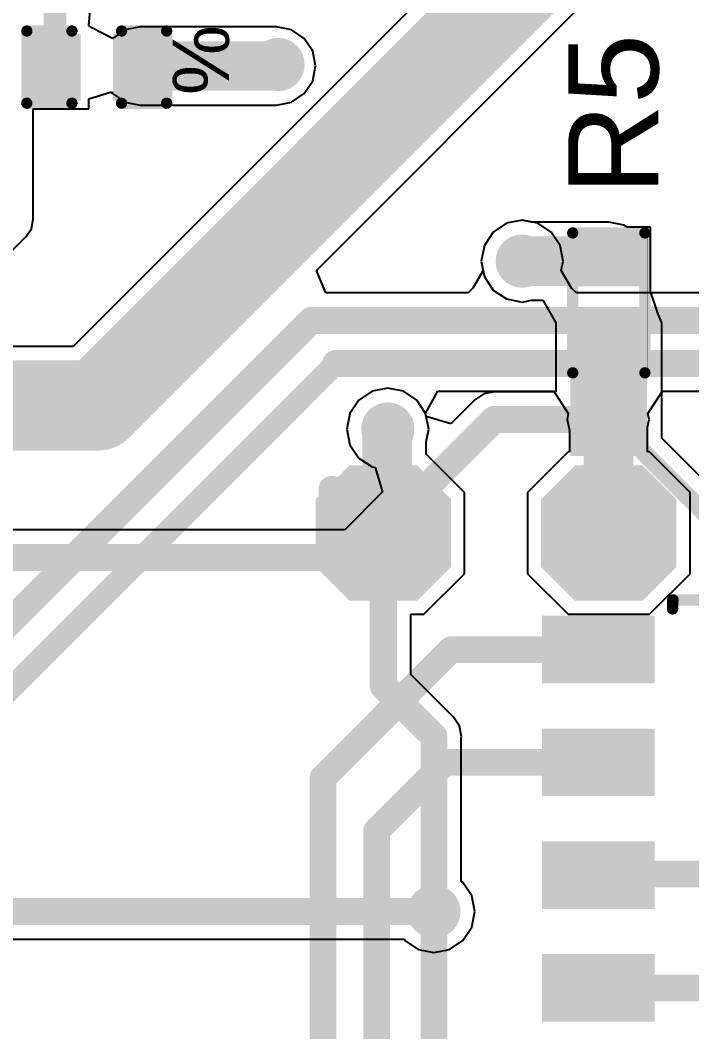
# Model space of a CAD drawing. Header units: millimetres. Extents: x -0.15 to 3.79, y -0.54 to 3.26.
# Drawn here: x 2.486 to 2.7838, y 1.9547 to 2.4031 of the extents above; entities that cross this region are included whole.
import ezdxf

# ---------------------------------------------------------------- set-up
doc = ezdxf.new("R2010")
doc.units = ezdxf.units.MM
doc.header["$MEASUREMENT"] = 0
for name, color, linetype in [('BottomLayer', 5, 'Continuous'), ('BottomPaste', 16, 'Continuous'), ('BottomSolder', 6, 'Continuous'), ('TopLayer', 1, 'Continuous'), ('TopOverlay', 2, 'Continuous'), ('TopPaste', 8, 'Continuous'), ('TopSolder', 216, 'Continuous'), ('ViaHoleLayer', 16, 'Continuous')]:
    doc.layers.add(name, color=color, linetype=linetype)
doc.styles.add('Arial', font='', dxfattribs={"height": 0.2})
doc.styles.get('Arial').set_extended_font_data('Arial')

# ---------------------------------------------------------------- blocks, each defined once
blk = doc.blocks.new('16_SOIC_71')
at = {"layer": 'TopLayer'}
for points in [[(-0.025, 0.01496065), (0.025, 0.01496065), (0.025, -0.01496065), (-0.025, -0.01496065)], [(0.2001968, 0.01496065), (0.2501968, 0.01496065), (0.2501968, -0.01496065), (0.2001968, -0.01496065)], [(-0.025, -0.03503935), (0.025, -0.03503935), (0.025, -0.06496065), (-0.025, -0.06496065)], [(0.2001968, -0.03503935), (0.2501968, -0.03503935), (0.2501968, -0.06496065), (0.2001968, -0.06496065)], [(-0.025, -0.08503935), (0.025, -0.08503935), (0.025, -0.11496065), (-0.025, -0.11496065)], [(0.2001968, -0.08503935), (0.2501968, -0.08503935), (0.2501968, -0.11496065), (0.2001968, -0.11496065)], [(-0.025, -0.13503935), (0.025, -0.13503935), (0.025, -0.16496065), (-0.025, -0.16496065)], [(0.2001968, -0.13503935), (0.2501968, -0.13503935), (0.2501968, -0.16496065), (0.2001968, -0.16496065)], [(-0.025, -0.18503935), (0.025, -0.18503935), (0.025, -0.21496065), (-0.025, -0.21496065)], [(0.2001968, -0.18503935), (0.2501968, -0.18503935), (0.2501968, -0.21496065), (0.2001968, -0.21496065)], [(-0.025, -0.23503935), (0.025, -0.23503935), (0.025, -0.26496065), (-0.025, -0.26496065)], [(0.2001968, -0.23503935), (0.2501968, -0.23503935), (0.2501968, -0.26496065), (0.2001968, -0.26496065)], [(-0.025, -0.28503935), (0.025, -0.28503935), (0.025, -0.31496065), (-0.025, -0.31496065)], [(0.2001968, -0.28503935), (0.2501968, -0.28503935), (0.2501968, -0.31496065), (0.2001968, -0.31496065)], [(-0.025, -0.33503935), (0.025, -0.33503935), (0.025, -0.36496065), (-0.025, -0.36496065)], [(0.2001968, -0.33503935), (0.2501968, -0.33503935), (0.2501968, -0.36496065), (0.2001968, -0.36496065)]]:
    blk.add_hatch(color=1, dxfattribs=at).paths.add_polyline_path(points)
at = {"layer": 'TopOverlay'}
blk.add_hatch(color=2, dxfattribs=at).paths.add_polyline_path([(0.029, -0.01), (0.04, -0.01), (0.04, 0.008), (0.029, 0.008)])
at = {"layer": 'TopPaste'}
for points in [[(-0.025, 0.01496065), (0.025, 0.01496065), (0.025, -0.01496065), (-0.025, -0.01496065)], [(0.2001968, 0.01496065), (0.2501968, 0.01496065), (0.2501968, -0.01496065), (0.2001968, -0.01496065)], [(-0.025, -0.03503935), (0.025, -0.03503935), (0.025, -0.06496065), (-0.025, -0.06496065)], [(0.2001968, -0.03503935), (0.2501968, -0.03503935), (0.2501968, -0.06496065), (0.2001968, -0.06496065)], [(-0.025, -0.08503935), (0.025, -0.08503935), (0.025, -0.11496065), (-0.025, -0.11496065)], [(0.2001968, -0.08503935), (0.2501968, -0.08503935), (0.2501968, -0.11496065), (0.2001968, -0.11496065)], [(-0.025, -0.13503935), (0.025, -0.13503935), (0.025, -0.16496065), (-0.025, -0.16496065)], [(0.2001968, -0.13503935), (0.2501968, -0.13503935), (0.2501968, -0.16496065), (0.2001968, -0.16496065)], [(-0.025, -0.18503935), (0.025, -0.18503935), (0.025, -0.21496065), (-0.025, -0.21496065)], [(0.2001968, -0.18503935), (0.2501968, -0.18503935), (0.2501968, -0.21496065), (0.2001968, -0.21496065)], [(-0.025, -0.23503935), (0.025, -0.23503935), (0.025, -0.26496065), (-0.025, -0.26496065)], [(0.2001968, -0.23503935), (0.2501968, -0.23503935), (0.2501968, -0.26496065), (0.2001968, -0.26496065)], [(-0.025, -0.28503935), (0.025, -0.28503935), (0.025, -0.31496065), (-0.025, -0.31496065)], [(0.2001968, -0.28503935), (0.2501968, -0.28503935), (0.2501968, -0.31496065), (0.2001968, -0.31496065)], [(-0.025, -0.33503935), (0.025, -0.33503935), (0.025, -0.36496065), (-0.025, -0.36496065)], [(0.2001968, -0.33503935), (0.2501968, -0.33503935), (0.2501968, -0.36496065), (0.2001968, -0.36496065)]]:
    blk.add_hatch(color=8, dxfattribs=at).paths.add_polyline_path(points)
at = {"layer": 'TopSolder'}
for points in [[(-0.025, 0.01496065), (0.025, 0.01496065), (0.025, -0.01496065), (-0.025, -0.01496065)], [(0.2001968, 0.01496065), (0.2501968, 0.01496065), (0.2501968, -0.01496065), (0.2001968, -0.01496065)], [(-0.025, -0.03503935), (0.025, -0.03503935), (0.025, -0.06496065), (-0.025, -0.06496065)], [(0.2001968, -0.03503935), (0.2501968, -0.03503935), (0.2501968, -0.06496065), (0.2001968, -0.06496065)], [(-0.025, -0.08503935), (0.025, -0.08503935), (0.025, -0.11496065), (-0.025, -0.11496065)], [(0.2001968, -0.08503935), (0.2501968, -0.08503935), (0.2501968, -0.11496065), (0.2001968, -0.11496065)], [(-0.025, -0.13503935), (0.025, -0.13503935), (0.025, -0.16496065), (-0.025, -0.16496065)], [(0.2001968, -0.13503935), (0.2501968, -0.13503935), (0.2501968, -0.16496065), (0.2001968, -0.16496065)], [(-0.025, -0.18503935), (0.025, -0.18503935), (0.025, -0.21496065), (-0.025, -0.21496065)], [(0.2001968, -0.18503935), (0.2501968, -0.18503935), (0.2501968, -0.21496065), (0.2001968, -0.21496065)], [(-0.025, -0.23503935), (0.025, -0.23503935), (0.025, -0.26496065), (-0.025, -0.26496065)], [(0.2001968, -0.23503935), (0.2501968, -0.23503935), (0.2501968, -0.26496065), (0.2001968, -0.26496065)], [(-0.025, -0.28503935), (0.025, -0.28503935), (0.025, -0.31496065), (-0.025, -0.31496065)], [(0.2001968, -0.28503935), (0.2501968, -0.28503935), (0.2501968, -0.31496065), (0.2001968, -0.31496065)], [(-0.025, -0.33503935), (0.025, -0.33503935), (0.025, -0.36496065), (-0.025, -0.36496065)], [(0.2001968, -0.33503935), (0.2501968, -0.33503935), (0.2501968, -0.36496065), (0.2001968, -0.36496065)]]:
    blk.add_hatch(color=216, dxfattribs=at).paths.add_polyline_path(points)
at = {"layer": 'TopOverlay'}
for points, const_width in [([(0.033, 0.022), (0.033, 0.018)], 0.005), ([(0.192, 0.022), (0.033, 0.022)], 0.005), ([(0.1921968, 0.021937), (0.1921968, 0.018)], 0.005), ([(-0.031, 0.001), (-0.036, 0.006)], 0.007874), ([(-0.036, 0.006), (-0.036, -0.004)], 0.007874), ([(-0.031, 0.001), (-0.036, -0.004)], 0.007874), ([(0.033, -0.368), (0.033, -0.372)], 0.005), ([(0.1921968, -0.368), (0.1921968, -0.371937)], 0.005), ([(0.192, -0.372), (0.033, -0.372)], 0.005)]:
    blk.add_lwpolyline(points, dxfattribs=dict(at, const_width=const_width))
for points, const_width in [([(0.03175, 0.022, 1), (0.03425, 0.022, 1)], 0.0025), ([(0.03175, 0.022, 1), (0.03425, 0.022, 1)], 0.0025), ([(0.19075, 0.022, 1), (0.19325, 0.022, 1)], 0.0025), ([(0.1909468, 0.021937, 1), (0.1934468, 0.021937, 1)], 0.0025), ([(0.03175, 0.018, 1), (0.03425, 0.018, 1)], 0.0025), ([(0.1909468, 0.018, 1), (0.1934468, 0.018, 1)], 0.0025), ([(-0.0379685, 0.006, 1), (-0.0340315, 0.006, 1)], 0.003937), ([(-0.0379685, 0.006, 1), (-0.0340315, 0.006, 1)], 0.003937), ([(-0.0329685, 0.001, 1), (-0.0290315, 0.001, 1)], 0.003937), ([(-0.0329685, 0.001, 1), (-0.0290315, 0.001, 1)], 0.003937), ([(-0.0379685, -0.004, 1), (-0.0340315, -0.004, 1)], 0.003937), ([(-0.0379685, -0.004, 1), (-0.0340315, -0.004, 1)], 0.003937), ([(0.03175, -0.368, 1), (0.03425, -0.368, 1)], 0.0025), ([(0.1909468, -0.368, 1), (0.1934468, -0.368, 1)], 0.0025), ([(0.03175, -0.372, 1), (0.03425, -0.372, 1)], 0.0025), ([(0.03175, -0.372, 1), (0.03425, -0.372, 1)], 0.0025), ([(0.19075, -0.372, 1), (0.19325, -0.372, 1)], 0.0025), ([(0.1909468, -0.371937, 1), (0.1934468, -0.371937, 1)], 0.0025)]:
    blk.add_lwpolyline(points, format="xyb", close=True, dxfattribs=dict(at, const_width=const_width))
blk = doc.blocks.new('R___0402_109')
at = {"layer": 'TopLayer'}
for points in [[(-0.0275, -0.0125), (-0.0275, 0.0125), (-0.009499999999999998, 0.0125), (-0.009500000000000001, -0.0125)], [(0.009499999999999998, -0.0125), (0.009500000000000001, 0.0125), (0.0275, 0.0125), (0.0275, -0.0125)]]:
    blk.add_hatch(color=1, dxfattribs=at).paths.add_polyline_path(points)
at = {"layer": 'TopPaste'}
for points in [[(-0.0275, -0.0125), (-0.0275, 0.0125), (-0.009499999999999998, 0.0125), (-0.009500000000000001, -0.0125)], [(0.009499999999999998, -0.0125), (0.009500000000000001, 0.0125), (0.0275, 0.0125), (0.0275, -0.0125)]]:
    blk.add_hatch(color=8, dxfattribs=at).paths.add_polyline_path(points)
at = {"layer": 'TopSolder'}
for points in [[(-0.0296654, -0.0146654), (-0.0296654, 0.0146654), (-0.007334599999999998, 0.0146654), (-0.007334600000000002, -0.0146654)], [(0.007334599999999998, -0.0146654), (0.007334600000000002, 0.0146654), (0.0296654, 0.0146654), (0.0296654, -0.0146654)]]:
    blk.add_hatch(color=216, dxfattribs=at).paths.add_polyline_path(points)
at = {"layer": 'TopOverlay'}
for points, const_width in [([(-0.031, 0.016), (-0.031, -0.016)], 0.005), ([(-0.031, 0.016), (0.031, 0.016)], 0.005), ([(0.031, 0.016), (0.031, -0.016)], 0.005), ([(-0.031, -0.016), (0.031, -0.016)], 0.005), ([(-0.032, -0.017), (0.032, -0.017)], 0.000127)]:
    blk.add_lwpolyline(points, dxfattribs=dict(at, const_width=const_width))
for points, const_width in [([(-0.03225, 0.016, 1), (-0.02975, 0.016, 1)], 0.0025), ([(-0.03225, 0.016, 1), (-0.02975, 0.016, 1)], 0.0025), ([(0.02975, 0.016, 1), (0.03225, 0.016, 1)], 0.0025), ([(0.02975, 0.016, 1), (0.03225, 0.016, 1)], 0.0025), ([(-0.03225, -0.016, 1), (-0.02975, -0.016, 1)], 0.0025), ([(-0.03225, -0.016, 1), (-0.02975, -0.016, 1)], 0.0025), ([(-0.0320317, -0.017, 1), (-0.0319683, -0.017, 1)], 6.35e-05), ([(0.02975, -0.016, 1), (0.03225, -0.016, 1)], 0.0025), ([(0.02975, -0.016, 1), (0.03225, -0.016, 1)], 0.0025), ([(0.0319683, -0.017, 1), (0.0320317, -0.017, 1)], 6.35e-05)]:
    blk.add_lwpolyline(points, format="xyb", close=True, dxfattribs=dict(at, const_width=const_width))
blk = doc.blocks.new('T__________B_131')
at = {"layer": 'BottomLayer'}
blk.add_hatch(color=5, dxfattribs=at).paths.add_polyline_path([(0.015, 0.03), (-0.015, 0.03), (-0.03, 0.015), (-0.03, -0.015), (-0.015, -0.03), (0.015, -0.03), (0.03, -0.015), (0.03, 0.015)])
at = {"layer": 'BottomPaste'}
blk.add_hatch(color=16, dxfattribs=at).paths.add_polyline_path([(0.015, 0.03), (-0.015, 0.03), (-0.03, 0.015), (-0.03, -0.015), (-0.015, -0.03), (0.015, -0.03), (0.03, -0.015), (0.03, 0.015)])
at = {"layer": 'BottomSolder'}
blk.add_hatch(color=6, dxfattribs=at).paths.add_polyline_path([(0.015, 0.03), (-0.015, 0.03), (-0.03, 0.015), (-0.03, -0.015), (-0.015, -0.03), (0.015, -0.03), (0.03, -0.015), (0.03, 0.015)])
blk = doc.blocks.new('T__________B_136')
at = {"layer": 'BottomLayer'}
blk.add_hatch(color=5, dxfattribs=at).paths.add_polyline_path([(0.015, 0.03), (-0.015, 0.03), (-0.03, 0.015), (-0.03, -0.015), (-0.015, -0.03), (0.015, -0.03), (0.03, -0.015), (0.03, 0.015)])
at = {"layer": 'BottomPaste'}
blk.add_hatch(color=16, dxfattribs=at).paths.add_polyline_path([(0.015, 0.03), (-0.015, 0.03), (-0.03, 0.015), (-0.03, -0.015), (-0.015, -0.03), (0.015, -0.03), (0.03, -0.015), (0.03, 0.015)])
at = {"layer": 'BottomSolder'}
blk.add_hatch(color=6, dxfattribs=at).paths.add_polyline_path([(0.015, 0.03), (-0.015, 0.03), (-0.03, 0.015), (-0.03, -0.015), (-0.015, -0.03), (0.015, -0.03), (0.03, -0.015), (0.03, 0.015)])
blk = doc.blocks.new('C___0402_163')
at = {"layer": 'TopLayer'}
for points in [[(-0.0275, -0.0125), (-0.0275, 0.0125), (-0.009499999999999998, 0.0125), (-0.009500000000000001, -0.0125)], [(0.009499999999999998, -0.0125), (0.009500000000000001, 0.0125), (0.0275, 0.0125), (0.0275, -0.0125)]]:
    blk.add_hatch(color=1, dxfattribs=at).paths.add_polyline_path(points)
at = {"layer": 'TopPaste'}
for points in [[(-0.0275, -0.0125), (-0.0275, 0.0125), (-0.009499999999999998, 0.0125), (-0.009500000000000001, -0.0125)], [(0.009499999999999998, -0.0125), (0.009500000000000001, 0.0125), (0.0275, 0.0125), (0.0275, -0.0125)]]:
    blk.add_hatch(color=8, dxfattribs=at).paths.add_polyline_path(points)
at = {"layer": 'TopSolder'}
for points in [[(-0.0298622, -0.0148622), (-0.0298622, 0.0148622), (-0.007137799999999999, 0.0148622), (-0.007137800000000001, -0.0148622)], [(0.007137799999999999, -0.0148622), (0.007137800000000001, 0.0148622), (0.0298622, 0.0148622), (0.0298622, -0.0148622)]]:
    blk.add_hatch(color=216, dxfattribs=at).paths.add_polyline_path(points)
at = {"layer": 'TopOverlay', "const_width": 0.005}
for points in [[(-0.011, 0.016), (-0.031, 0.016)], [(-0.031, 0.016), (-0.031, -0.016)], [(0.031, 0.016), (0.011, 0.016)], [(0.031, 0.016), (0.031, -0.016)], [(-0.011, -0.016), (-0.031, -0.016)], [(0.031, -0.016), (0.011, -0.016)]]:
    blk.add_lwpolyline(points, dxfattribs=at)
at = {"layer": 'TopOverlay', "const_width": 0.0025}
for points in [[(-0.03225, 0.016, 1), (-0.02975, 0.016, 1)], [(-0.03225, 0.016, 1), (-0.02975, 0.016, 1)], [(-0.01225, 0.016, 1), (-0.00975, 0.016, 1)], [(0.00975, 0.016, 1), (0.01225, 0.016, 1)], [(0.02975, 0.016, 1), (0.03225, 0.016, 1)], [(0.02975, 0.016, 1), (0.03225, 0.016, 1)], [(-0.03225, -0.016, 1), (-0.02975, -0.016, 1)], [(-0.03225, -0.016, 1), (-0.02975, -0.016, 1)], [(-0.01225, -0.016, 1), (-0.00975, -0.016, 1)], [(0.00975, -0.016, 1), (0.01225, -0.016, 1)], [(0.02975, -0.016, 1), (0.03225, -0.016, 1)], [(0.02975, -0.016, 1), (0.03225, -0.016, 1)]]:
    blk.add_lwpolyline(points, format="xyb", close=True, dxfattribs=at)

msp = doc.modelspace()

# ---------------------------------------------------------------- hatches: boundary and pattern name
at = {"layer": 'BottomLayer'}
h = msp.add_hatch(color=5, dxfattribs=at)
edge = h.paths.add_edge_path()
edge.add_arc((2.6003105, 2.3835025), 0.011811, 0, 360)
h = msp.add_hatch(color=5, dxfattribs=at)
edge = h.paths.add_edge_path()
edge.add_arc((2.7085887, 2.2963435), 0.011811, 0, 360)
h = msp.add_hatch(color=5, dxfattribs=at)
edge = h.paths.add_edge_path()
edge.add_arc((2.7466897, 2.226189), 0.011811, 0, 360)
h = msp.add_hatch(color=5, dxfattribs=at)
edge = h.paths.add_edge_path()
edge.add_arc((2.649, 2.221912), 0.011811, 0, 360)
h = msp.add_hatch(color=5, dxfattribs=at)
edge = h.paths.add_edge_path()
edge.add_arc((2.6694468, 2.008), 0.011811, 0, 360)
at = {"layer": 'BottomSolder'}
h = msp.add_hatch(color=6, dxfattribs=at)
edge = h.paths.add_edge_path()
edge.add_arc((2.6003105, 2.3835025), 0.0059055, 0, 360)
h = msp.add_hatch(color=6, dxfattribs=at)
edge = h.paths.add_edge_path()
edge.add_arc((2.7085887, 2.2963435), 0.0059055, 0, 360)
h = msp.add_hatch(color=6, dxfattribs=at)
edge = h.paths.add_edge_path()
edge.add_arc((2.7466897, 2.226189), 0.0059055, 0, 360)
h = msp.add_hatch(color=6, dxfattribs=at)
edge = h.paths.add_edge_path()
edge.add_arc((2.649, 2.221912), 0.0059055, 0, 360)
h = msp.add_hatch(color=6, dxfattribs=at)
edge = h.paths.add_edge_path()
edge.add_arc((2.6694468, 2.008), 0.0059055, 0, 360)
at = {"layer": 'TopLayer'}
h = msp.add_hatch(color=1, dxfattribs=at)
edge = h.paths.add_edge_path()
edge.add_arc((2.6003105, 2.3835025), 0.011811, 0, 360)
h = msp.add_hatch(color=1, dxfattribs=at)
edge = h.paths.add_edge_path()
edge.add_arc((2.7085887, 2.2963435), 0.011811, 0, 360)
msp.add_hatch(color=1, dxfattribs=at).paths.add_polyline_path([(2.73, 2.21), (2.764, 2.21), (2.764, 2.269), (2.73, 2.269)])
h = msp.add_hatch(color=1, dxfattribs=at)
edge = h.paths.add_edge_path()
edge.add_arc((2.7466897, 2.226189), 0.011811, 0, 360)
h = msp.add_hatch(color=1, dxfattribs=at)
edge = h.paths.add_edge_path()
edge.add_arc((2.649, 2.221912), 0.011811, 0, 360)
h = msp.add_hatch(color=1, dxfattribs=at)
edge = h.paths.add_edge_path()
edge.add_arc((2.6694468, 2.008), 0.011811, 0, 360)
at = {"layer": 'TopSolder'}
h = msp.add_hatch(color=216, dxfattribs=at)
edge = h.paths.add_edge_path()
edge.add_arc((2.6003105, 2.3835025), 0.0059055, 0, 360)
h = msp.add_hatch(color=216, dxfattribs=at)
edge = h.paths.add_edge_path()
edge.add_arc((2.7085887, 2.2963435), 0.0059055, 0, 360)
h = msp.add_hatch(color=216, dxfattribs=at)
edge = h.paths.add_edge_path()
edge.add_arc((2.7466897, 2.226189), 0.0059055, 0, 360)
h = msp.add_hatch(color=216, dxfattribs=at)
edge = h.paths.add_edge_path()
edge.add_arc((2.649, 2.221912), 0.0059055, 0, 360)
h = msp.add_hatch(color=216, dxfattribs=at)
edge = h.paths.add_edge_path()
edge.add_arc((2.6694468, 2.008), 0.0059055, 0, 360)
at = {"layer": 'ViaHoleLayer'}
h = msp.add_hatch(color=16, dxfattribs=at)
edge = h.paths.add_edge_path()
edge.add_arc((2.6003105, 2.3835025), 0.0059055, 0, 360)
h = msp.add_hatch(color=16, dxfattribs=at)
edge = h.paths.add_edge_path()
edge.add_arc((2.7085887, 2.2963435), 0.0059055, 0, 360)
h = msp.add_hatch(color=16, dxfattribs=at)
edge = h.paths.add_edge_path()
edge.add_arc((2.7466897, 2.226189), 0.0059055, 0, 360)
h = msp.add_hatch(color=16, dxfattribs=at)
edge = h.paths.add_edge_path()
edge.add_arc((2.649, 2.221912), 0.0059055, 0, 360)
h = msp.add_hatch(color=16, dxfattribs=at)
edge = h.paths.add_edge_path()
edge.add_arc((2.6694468, 2.008), 0.0059055, 0, 360)

# ---------------------------------------------------------------- linework, layer by layer
at = {"layer": 'BottomLayer'}
for p, q in [((2.7043223, 2.4534092), (2.5094707, 2.2585577)), ((2.6173221, 2.2922351), (2.7337286, 2.4086417)), ((2.7085887, 2.3145034), (2.7016392, 2.3131211)), ((2.7155382, 2.3131211), (2.7085887, 2.3145034)), ((2.7016392, 2.3131211), (2.6957477, 2.3091845)), ((2.7214297, 2.3091845), (2.7155382, 2.3131211)), ((2.6957477, 2.3091845), (2.6918111, 2.303293)), ((2.7253663, 2.303293), (2.7214297, 2.3091845)), ((2.6918111, 2.303293), (2.6904288, 2.2963435)), ((2.7267486, 2.2963435), (2.7253663, 2.303293)), ((2.6904288, 2.2963435), (2.691246, 2.2922352)), ((2.7259314, 2.2922352), (2.7267486, 2.2963435)), ((2.6214643, 2.2822351), (2.6173221, 2.2922351)), ((2.691246, 2.2922352), (2.6866944, 2.2843371)), ((2.730483, 2.2843371), (2.7259314, 2.2922352)), ((2.6866944, 2.2843371), (2.6845676, 2.2822351)), ((2.7326098, 2.2822351), (2.730483, 2.2843371)), ((2.6845676, 2.2822351), (2.6214643, 2.2822351)), ((2.8591245, 2.2822351), (2.7326098, 2.2822351)), ((2.5094707, 2.2585577), (2.4634944, 2.2585577)), ((2.6657776, 2.2288614), (2.6711873, 2.2387649)), ((2.6711873, 2.2387649), (2.7225601, 2.2387649)), ((2.7225601, 2.2387649), (2.7290422, 2.2287648)), ((2.7643372, 2.2287648), (2.7708193, 2.2387649)), ((2.7708193, 2.2387649), (2.8212955, 2.2387649)), ((2.6671599, 2.221912), (2.6657776, 2.2288614)), ((2.7290422, 2.2287648), (2.7285298, 2.226189)), ((2.7648496, 2.226189), (2.7643372, 2.2287648)), ((2.7285298, 2.226189), (2.7295118, 2.221252)), ((2.7641778, 2.2228115), (2.7648496, 2.226189)), ((2.6660227, 2.2161947), (2.6671599, 2.221912)), ((2.7295118, 2.221252), (2.7295118, 2.2117723)), ((2.7641778, 2.2117723), (2.7641778, 2.2228115)), ((2.6660227, 2.2107496), (2.6660227, 2.2161947)), ((2.683, 2.1937723), (2.6660227, 2.2107496)), ((2.729, 2.2117723), (2.711, 2.1937723)), ((2.7295118, 2.2117723), (2.729, 2.2117723)), ((2.765, 2.2117723), (2.7641778, 2.2117723)), ((2.783, 2.1937723), (2.765, 2.2117723)), ((2.683, 2.1577723), (2.683, 2.1937723)), ((2.711, 2.1937723), (2.711, 2.1577723)), ((2.783, 2.1577723), (2.783, 2.1937723)), ((2.665, 2.1397723), (2.683, 2.1577723)), ((2.711, 2.1577723), (2.729, 2.1397723)), ((2.765, 2.1397723), (2.783, 2.1577723)), ((2.6592351, 2.1130679), (2.6592351, 2.1397723)), ((2.6592351, 2.1397723), (2.665, 2.1397723)), ((2.729, 2.1397723), (2.765, 2.1397723)), ((2.6780983, 2.0942047), (2.6592351, 2.1130679)), ((2.6807506, 2.0902354), (2.6780983, 2.0942047)), ((2.6816819, 2.0855532), (2.6807506, 2.0902354)), ((2.6815855, 2.0850685), (2.6816819, 2.0855532)), ((2.6815855, 2.0213103), (2.6815855, 2.0850685)), ((2.6822878, 2.020841), (2.6815855, 2.0213103)), ((2.6862244, 2.0149495), (2.6822878, 2.020841)), ((2.6876067, 2.008), (2.6862244, 2.0149495)), ((2.6862244, 2.0010505), (2.6876067, 2.008)), ((2.6822878, 1.995159), (2.6862244, 2.0010505)), ((1.7483261, 1.9957649), (2.6562009, 1.9957649)), ((2.6562009, 1.9957649), (2.6566058, 1.995159)), ((2.6566058, 1.995159), (2.6624973, 1.9912224)), ((2.6624973, 1.9912224), (2.6694468, 1.9898401)), ((2.6694468, 1.9898401), (2.6763963, 1.9912224)), ((2.6763963, 1.9912224), (2.6822878, 1.995159))]:
    msp.add_line(p, q, dxfattribs=at)
for points, const_width in [([(2.5203333, 2.2323333), (2.7228661, 2.4348661)], 0.04), ([(2.412, 2.067), (2.615, 2.27)], 0.012), ([(2.615, 2.27), (3.2011259, 2.27)], 0.012), ([(2.412811, 2.037811), (2.626, 2.251)], 0.01), ([(2.626, 2.251), (3.1217007, 2.251)], 0.012), ([(2.404, 2.2323333), (2.5203333, 2.2323333)], 0.04), ([(2.7466897, 2.226189), (2.7468448, 2.2260339)], 0.022), ([(2.7468448, 2.1786171), (2.7468448, 2.2260339)], 0.022), ([(2.6486897, 2.2216017), (2.649, 2.221912)], 0.022), ([(2.6486897, 2.177462), (2.6486897, 2.2216017)], 0.022), ([(2.6241909, 2.1757723), (2.6241909, 2.1952284)], 0.011811), ([(2.647, 2.1757723), (2.6486897, 2.177462)], 0.022), ([(2.7453448, 2.1771171), (2.7468448, 2.1786171)], 0.022), ([(2.647, 2.108), (2.647, 2.1757723)], 0.012), ([(2.647, 2.108), (2.6694468, 2.0855532)], 0.012), ([(2.6694468, 2.003), (2.6694468, 2.0855532)], 0.011811), ([(1.6630001, 2.008), (2.6694468, 2.008)], 0.012)]:
    msp.add_lwpolyline(points, dxfattribs=dict(at, const_width=const_width))
for points, const_width in [([(2.612, 2.27, 1), (2.618, 2.27, 1)], 0.006), ([(2.612, 2.27, 1), (2.618, 2.27, 1)], 0.006), ([(2.623, 2.251, 1), (2.629, 2.251, 1)], 0.006), ([(2.6235, 2.251, 1), (2.6285, 2.251, 1)], 0.005), ([(2.5103333, 2.2323333, 1), (2.5303333, 2.2323333, 1)], 0.02), ([(2.5103333, 2.2323333, 1), (2.5303333, 2.2323333, 1)], 0.02), ([(2.7411897, 2.226189, 1), (2.7521897, 2.226189, 1)], 0.011), ([(2.7413448, 2.2260339, 1), (2.7523448, 2.2260339, 1)], 0.011), ([(2.7413448, 2.2260339, 1), (2.7523448, 2.2260339, 1)], 0.011), ([(2.6431897, 2.2216017, 1), (2.6541897, 2.2216017, 1)], 0.011), ([(2.6431897, 2.2216017, 1), (2.6541897, 2.2216017, 1)], 0.011), ([(2.6435, 2.221912, 1), (2.6545, 2.221912, 1)], 0.011), ([(2.6212382, 2.1952284, 1), (2.6271436, 2.1952284, 1)], 0.0059055), ([(2.6431897, 2.177462, 1), (2.6541897, 2.177462, 1)], 0.011), ([(2.6431897, 2.177462, 1), (2.6541897, 2.177462, 1)], 0.011), ([(2.7413448, 2.1786171, 1), (2.7523448, 2.1786171, 1)], 0.011), ([(2.7413448, 2.1786171, 1), (2.7523448, 2.1786171, 1)], 0.011), ([(2.6415, 2.1757723, 1), (2.6525, 2.1757723, 1)], 0.011), ([(2.7398448, 2.1771171, 1), (2.7508448, 2.1771171, 1)], 0.011), ([(2.6212382, 2.1757723, 1), (2.6271436, 2.1757723, 1)], 0.0059055), ([(2.644, 2.1757723, 1), (2.65, 2.1757723, 1)], 0.006), ([(2.644, 2.108, 1), (2.65, 2.108, 1)], 0.006), ([(2.644, 2.108, 1), (2.65, 2.108, 1)], 0.006), ([(2.6664468, 2.0855532, 1), (2.6724468, 2.0855532, 1)], 0.006), ([(2.6664941, 2.0855532, 1), (2.6723995, 2.0855532, 1)], 0.0059055), ([(2.6664468, 2.008, 1), (2.6724468, 2.008, 1)], 0.006), ([(2.6664941, 2.003, 1), (2.6723995, 2.003, 1)], 0.0059055)]:
    msp.add_lwpolyline(points, format="xyb", close=True, dxfattribs=dict(at, const_width=const_width))
at = {"layer": 'TopLayer'}
for p, q in [((2.5164312, 2.4008612), (2.5173498, 2.4104807)), ((2.5180629, 2.3996143), (2.5164312, 2.4008612)), ((2.5269588, 2.395117), (2.5180629, 2.3996143)), ((2.539215, 2.4001937), (2.5325819, 2.3988743)), ((2.5996687, 2.4001937), (2.539215, 2.4001937)), ((2.6063018, 2.3988743), (2.5996687, 2.4001937)), ((2.5325819, 2.3988743), (2.5269588, 2.395117)), ((2.611925, 2.395117), (2.6063018, 2.3988743)), ((2.6156823, 2.3894938), (2.611925, 2.395117)), ((2.6170017, 2.3828607), (2.6156823, 2.3894938)), ((2.6156823, 2.3762276), (2.6170017, 2.3828607)), ((2.611925, 2.3706044), (2.6156823, 2.3762276)), ((2.5164311, 2.3683605), (2.5264311, 2.371394)), ((2.5164311, 2.3638612), (2.5164311, 2.3683605)), ((2.5264311, 2.371394), (2.5269587, 2.3706044)), ((2.5269587, 2.3706044), (2.5325819, 2.3668471)), ((2.6063018, 2.3668471), (2.611925, 2.3706044)), ((2.4917765, 2.3150005), (2.4917765, 2.3638612)), ((2.4917765, 2.3638612), (2.5164311, 2.3638612)), ((2.5325819, 2.3668471), (2.539215, 2.3655277)), ((2.539215, 2.3655277), (2.5996687, 2.3655277)), ((2.5996687, 2.3655277), (2.6063018, 2.3668471)), ((2.4909228, 2.310708), (2.4917766, 2.315)), ((2.4917766, 2.315), (2.4917765, 2.3150005)), ((2.7085887, 2.3145034), (2.7016392, 2.3131211)), ((2.7127459, 2.3136765), (2.7085887, 2.3145034)), ((2.4884916, 2.3070694), (2.4909228, 2.310708)), ((2.7016392, 2.3131211), (2.6957477, 2.3091845)), ((2.747, 2.3136765), (2.7127459, 2.3136765)), ((2.7536331, 2.3123571), (2.747, 2.3136765)), ((2.7551501, 2.3113435), (2.7536331, 2.3123571)), ((2.7655, 2.3113435), (2.7551501, 2.3113435)), ((2.7655, 2.2848731), (2.7655, 2.3113435)), ((2.4694917, 2.2880695), (2.4884913, 2.3070692)), ((2.4884913, 2.3070692), (2.4884916, 2.3070694)), ((2.6957477, 2.3091845), (2.6918111, 2.303293)), ((2.6918111, 2.303293), (2.6904288, 2.2963435)), ((2.6904288, 2.2963435), (2.6918111, 2.289394)), ((2.6918111, 2.289394), (2.6957477, 2.2835025)), ((2.6957477, 2.2835025), (2.7016392, 2.2795659)), ((2.7655001, 2.2828308), (2.7655, 2.2848731)), ((2.7685346, 2.2737646), (2.7655001, 2.2828308)), ((2.7016392, 2.2795659), (2.7085887, 2.2781836)), ((2.7085887, 2.2781836), (2.7127459, 2.2790105)), ((2.7127459, 2.2790105), (2.7177604, 2.2790105)), ((2.7177604, 2.2790105), (2.7235099, 2.2690104)), ((2.7689344, 2.272766), (2.7685346, 2.2737646)), ((2.7704944, 2.269), (2.7689344, 2.272766)), ((2.7235099, 2.2690104), (2.7235056, 2.269)), ((2.7235056, 2.269), (2.7235056, 2.2384241)), ((2.7704944, 2.217834), (2.7704944, 2.269)), ((2.6420505, 2.2386896), (2.636159, 2.234753)), ((2.649, 2.2400719), (2.6420505, 2.2386896)), ((2.6559495, 2.2386896), (2.649, 2.2400719)), ((2.661841, 2.234753), (2.6559495, 2.2386896)), ((2.696189, 2.2384241), (2.6915068, 2.2374928)), ((2.7235056, 2.2384241), (2.696189, 2.2384241)), ((2.636159, 2.234753), (2.6322224, 2.2288615)), ((2.6657776, 2.2288615), (2.661841, 2.234753)), ((2.6875375, 2.2348405), (2.6769001, 2.2242031)), ((2.6915068, 2.2374928), (2.6875375, 2.2348405)), ((2.6322224, 2.2288615), (2.6308401, 2.221912)), ((2.6660495, 2.2274947), (2.6657776, 2.2288615)), ((2.6769001, 2.2242031), (2.6660495, 2.2274947)), ((2.6308401, 2.221912), (2.6322224, 2.2149625)), ((2.8252934, 2.163035), (2.7704944, 2.217834)), ((2.6322224, 2.2149625), (2.636159, 2.209071)), ((2.636159, 2.209071), (2.6420505, 2.2051344)), ((2.6420505, 2.2051344), (2.6434173, 2.2048625)), ((2.6434173, 2.2048625), (2.6467089, 2.1940119)), ((2.6467089, 2.1940119), (2.6299321, 2.1772351)), ((2.6299321, 2.1772351), (2.4587612, 2.1772351))]:
    msp.add_line(p, q, dxfattribs=at)
for points, const_width in [([(2.5014311, 2.3823612), (2.5014311, 2.4104232)], 0.01), ([(2.539215, 2.3828607), (2.5996687, 2.3828607)], 0.022), ([(2.5384311, 2.3823612), (2.5385733, 2.382219)], 0.01), ([(2.7085887, 2.2963435), (2.747, 2.2963435)], 0.022), ([(2.758, 2.257), (2.758, 2.263)], 0.012), ([(2.7466897, 2.2456897), (2.758, 2.257)], 0.012), ([(2.7466897, 2.226189), (2.7466897, 2.2456897)], 0.012), ([(2.7438787, 2.2238787), (2.7438787, 2.229)], 0.012), ([(2.7438787, 2.229), (2.7466897, 2.226189)], 0.012), ([(2.635, 2.165), (2.696189, 2.226189)], 0.012), ([(2.696189, 2.226189), (2.7466897, 2.226189)], 0.012), ([(2.7466897, 2.226189), (2.747811, 2.226189)], 0.007874), ([(2.747811, 2.226189), (2.8280413, 2.1459587)], 0.007874), ([(2.425, 2.165), (2.635, 2.165)], 0.012), ([(2.6202539, 2.0672757), (2.6771438, 2.1241655)], 0.011811), ([(2.6771438, 2.1241655), (2.7423012, 2.1241654)], 0.011811), ([(2.644, 2.0437776), (2.6743878, 2.0741654)], 0.011811), ([(2.6743878, 2.0741654), (2.7423012, 2.0741654)], 0.011811), ([(2.6202539, 0.8271182), (2.6202539, 2.0672757)], 0.011811), ([(2.644, 0.8407737), (2.644, 2.0437776)], 0.011811), ([(2.7423012, 2.0241654), (2.7448611, 2.0267254)], 0.011811), ([(2.7448611, 2.0247254), (2.8052933, 2.0247254)], 0.011811), ([(2.6694468, 2.003), (2.6694468, 2.014126)], 0.011811), ([(2.6694468, 0.8468229), (2.6694468, 2.008)], 0.011811), ([(2.7423012, 1.9741654), (2.8027334, 1.9741654)], 0.011811)]:
    msp.add_lwpolyline(points, dxfattribs=dict(at, const_width=const_width))
for points, const_width in [([(2.533715, 2.3828607, 1), (2.544715, 2.3828607, 1)], 0.011), ([(2.5941687, 2.3828607, 1), (2.6051687, 2.3828607, 1)], 0.011), ([(2.4989311, 2.3823612, 1), (2.5039311, 2.3823612, 1)], 0.005), ([(2.5359311, 2.3823612, 1), (2.5409311, 2.3823612, 1)], 0.005), ([(2.5360733, 2.382219, 1), (2.5410733, 2.382219, 1)], 0.005), ([(2.7030887, 2.2963435, 1), (2.7140887, 2.2963435, 1)], 0.011), ([(2.7415, 2.2963435, 1), (2.7525, 2.2963435, 1)], 0.011), ([(2.755, 2.263, 1), (2.761, 2.263, 1)], 0.006), ([(2.755, 2.257, 1), (2.761, 2.257, 1)], 0.006), ([(2.755, 2.257, 1), (2.761, 2.257, 1)], 0.006), ([(2.7436897, 2.2456897, 1), (2.7496897, 2.2456897, 1)], 0.006), ([(2.7436897, 2.2456897, 1), (2.7496897, 2.2456897, 1)], 0.006), ([(2.7408787, 2.229, 1), (2.7468787, 2.229, 1)], 0.006), ([(2.7408787, 2.229, 1), (2.7468787, 2.229, 1)], 0.006), ([(2.693189, 2.226189, 1), (2.699189, 2.226189, 1)], 0.006), ([(2.693189, 2.226189, 1), (2.699189, 2.226189, 1)], 0.006), ([(2.7408787, 2.2238787, 1), (2.7468787, 2.2238787, 1)], 0.006), ([(2.7436897, 2.226189, 1), (2.7496897, 2.226189, 1)], 0.006), ([(2.7436897, 2.226189, 1), (2.7496897, 2.226189, 1)], 0.006), ([(2.7436897, 2.226189, 1), (2.7496897, 2.226189, 1)], 0.006), ([(2.7447212, 2.226189, 1), (2.7486582, 2.226189, 1)], 0.003937), ([(2.7458425, 2.226189, 1), (2.7497795, 2.226189, 1)], 0.003937), ([(2.7458425, 2.226189, 1), (2.7497795, 2.226189, 1)], 0.003937), ([(2.632, 2.165, 1), (2.638, 2.165, 1)], 0.006), ([(2.632, 2.165, 1), (2.638, 2.165, 1)], 0.006), ([(2.6741911, 2.1241655, 1), (2.6800965, 2.1241655, 1)], 0.0059055), ([(2.6741911, 2.1241655, 1), (2.6800965, 2.1241655, 1)], 0.0059055), ([(2.7393485, 2.1241654, 1), (2.7452539, 2.1241654, 1)], 0.0059055), ([(2.6714351, 2.0741654, 1), (2.6773405, 2.0741654, 1)], 0.0059055), ([(2.6714351, 2.0741654, 1), (2.6773405, 2.0741654, 1)], 0.0059055), ([(2.7393485, 2.0741654, 1), (2.7452539, 2.0741654, 1)], 0.0059055), ([(2.6173012, 2.0672757, 1), (2.6232066, 2.0672757, 1)], 0.0059055), ([(2.6173012, 2.0672757, 1), (2.6232066, 2.0672757, 1)], 0.0059055), ([(2.6410473, 2.0437776, 1), (2.6469527, 2.0437776, 1)], 0.0059055), ([(2.6410473, 2.0437776, 1), (2.6469527, 2.0437776, 1)], 0.0059055), ([(2.7419084, 2.0267254, 1), (2.7478138, 2.0267254, 1)], 0.0059055), ([(2.7393485, 2.0241654, 1), (2.7452539, 2.0241654, 1)], 0.0059055), ([(2.7419084, 2.0247254, 1), (2.7478138, 2.0247254, 1)], 0.0059055), ([(2.6664941, 2.014126, 1), (2.6723995, 2.014126, 1)], 0.0059055), ([(2.6664941, 2.008, 1), (2.6723995, 2.008, 1)], 0.0059055), ([(2.6664941, 2.003, 1), (2.6723995, 2.003, 1)], 0.0059055), ([(2.7393485, 1.9741654, 1), (2.7452539, 1.9741654, 1)], 0.0059055)]:
    msp.add_lwpolyline(points, format="xyb", close=True, dxfattribs=dict(at, const_width=const_width))

# ---------------------------------------------------------------- block references
for name, p, rotation in [('C___0402_163', (2.5199311, 2.3823612), 180), ('R___0402_109', (2.747, 2.2778435), 90), ('T__________B_131', (2.647, 2.1757723), 180), ('T__________B_136', (2.747, 2.1757723), 180), ('16_SOIC_71', (2.967498, 1.7741654), 180)]:
    msp.add_blockref(name, p, dxfattribs=dict(rotation=rotation))

# ---------------------------------------------------------------- texts
at = {"layer": 'TopOverlay', "style": 'Arial'}
for s, height, rotation, p in [('%', 0.025, 270, (2.5536342, 2.401)), ('R5', 0.04, 90, (2.7689935, 2.3256775))]:
    msp.add_text(s, height=height, rotation=rotation, dxfattribs=at).set_placement(p)

doc.saveas('drawing.dxf')
